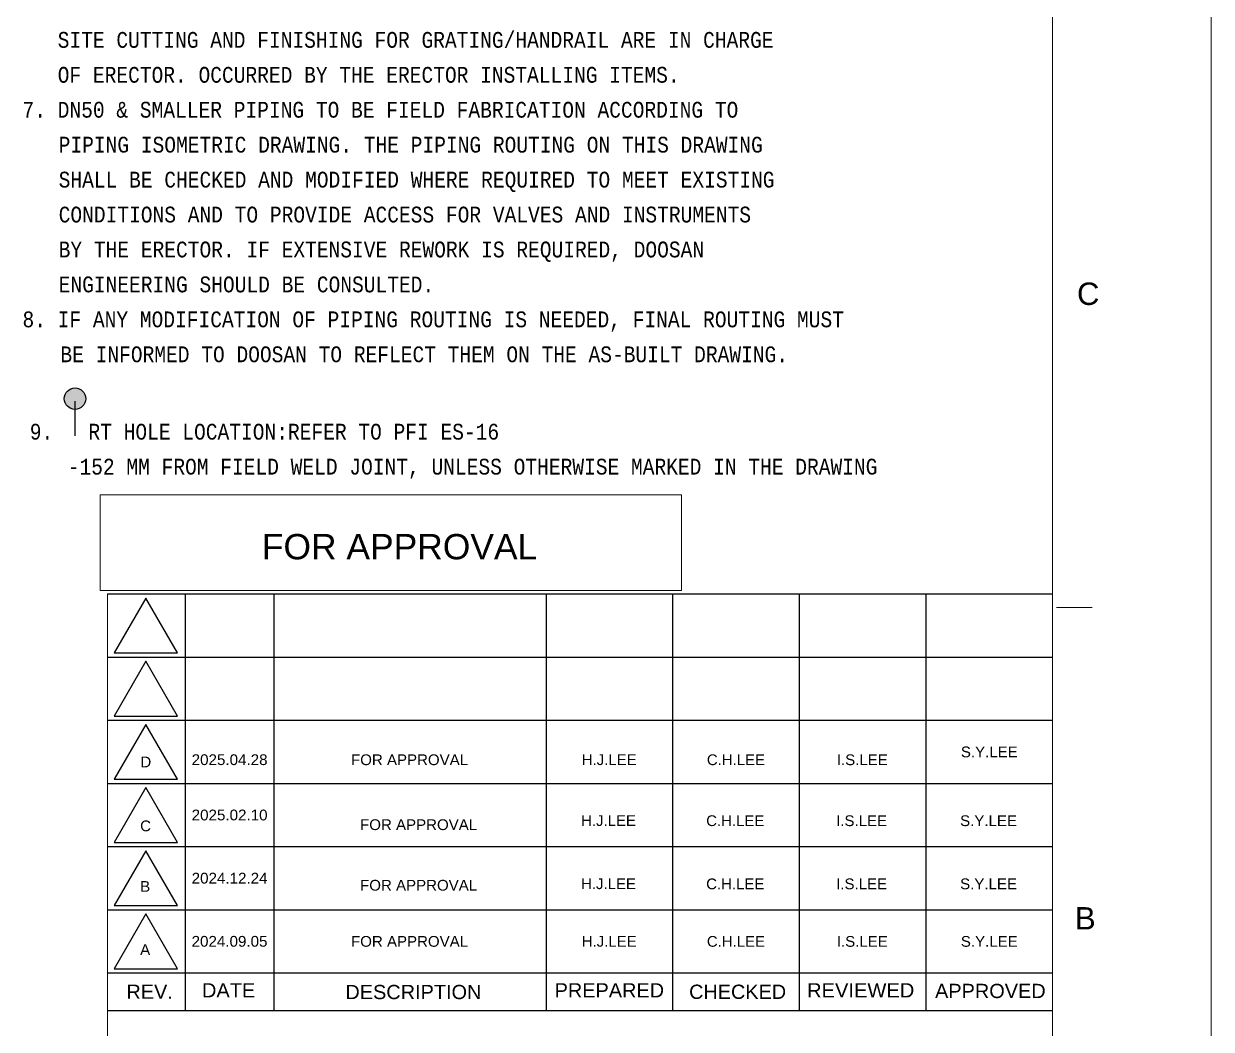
# Model space of a CAD drawing. Header units: inches. Extents: x 2106 to 2947, y -14 to 580.
# Drawn here: x 2759.7 to 2947.2, y 117.8 to 276.7 of the extents above; entities that cross this region are included whole.
import ezdxf
from ezdxf.enums import TextEntityAlignment as Align

# ---------------------------------------------------------------- set-up
doc = ezdxf.new("R2010")
doc.units = ezdxf.units.IN
doc.header["$MEASUREMENT"] = 0
for name, color, linetype in [('BG 0 -1', 7, 'Continuous'), ('BG 09.title block', 7, 'Continuous'), ('FRAME', 7, 'Continuous')]:
    doc.layers.add(name, color=color, linetype=linetype)
doc.styles.add('Arial', font='arial.ttf')
doc.styles.add('MONOTXT', font='MONOTXT.shx', dxfattribs={"width": 0.8})

msp = doc.modelspace()

# ---------------------------------------------------------------- hatches: boundary and pattern name
at = {"linetype": 'Continuous'}
msp.add_hatch(color=2, dxfattribs=at).paths.add_polyline_path([(2767.78, 219.13), (2767.92, 219.12), (2768.07, 219.1), (2768.22, 219.07), (2768.36, 219.03), (2768.49, 218.97), (2768.62, 218.9), (2768.75, 218.82), (2768.87, 218.73), (2768.98, 218.63), (2769.08, 218.52), (2769.17, 218.41), (2769.24, 218.28), (2769.31, 218.15), (2769.37, 218.01), (2769.41, 217.87), (2769.45, 217.73), (2769.47, 217.58), (2769.47, 217.43), (2769.47, 217.29), (2769.45, 217.14), (2769.41, 216.99), (2769.37, 216.85), (2769.31, 216.72), (2769.24, 216.59), (2769.17, 216.46), (2769.08, 216.34), (2768.98, 216.23), (2768.87, 216.13), (2768.75, 216.04), (2768.62, 215.96), (2768.49, 215.9), (2768.36, 215.84), (2768.22, 215.8), (2768.07, 215.76), (2767.92, 215.74), (2767.78, 215.74), (2767.63, 215.74), (2767.48, 215.76), (2767.34, 215.8), (2767.2, 215.84), (2767.06, 215.9), (2766.93, 215.96), (2766.8, 216.04), (2766.69, 216.13), (2766.58, 216.23), (2766.48, 216.34), (2766.39, 216.46), (2766.31, 216.59), (2766.24, 216.72), (2766.18, 216.85), (2766.14, 216.99), (2766.11, 217.14), (2766.09, 217.29), (2766.08, 217.43), (2766.09, 217.58), (2766.11, 217.73), (2766.14, 217.87), (2766.18, 218.01), (2766.24, 218.15), (2766.31, 218.28), (2766.39, 218.41), (2766.48, 218.52), (2766.58, 218.63), (2766.69, 218.73), (2766.8, 218.82), (2766.93, 218.9), (2767.06, 218.97), (2767.2, 219.03), (2767.34, 219.07), (2767.48, 219.1), (2767.63, 219.12)])

# ---------------------------------------------------------------- linework, layer by layer
at = {"color": 2}
msp.add_line((2767.78, 211.54), (2767.78, 217.04), dxfattribs=at)
at = {"color": 2, "linetype": 'Continuous'}
msp.add_circle((2767.78, 217.43), 1.7, dxfattribs=at)
at = {"layer": 'BG 0 -1', "color": 7, "linetype": 'Continuous', "lineweight": 9}
for p, q in [((2947.24, 580.17), (2947.24, -13.83)), ((2922.17, 4.28), (2922.17, 562.92)), ((2772.9, 186.57), (2772.9, 4.28)), ((2922.79, 184.46), (2928.45, 184.46))]:
    msp.add_line(p, q, dxfattribs=at)
at = {"layer": 'BG 0 -1', "color": 1, "linetype": 'Continuous', "lineweight": 9}
for p, q in [((2771.76, 202.26), (2863.59, 202.26)), ((2771.76, 187.11), (2771.76, 202.26)), ((2863.59, 202.26), (2863.59, 187.11)), ((2863.59, 187.11), (2771.76, 187.11))]:
    msp.add_line(p, q, dxfattribs=at)
at = {"layer": 'BG 09.title block', "color": 7, "linetype": 'Continuous', "lineweight": 25}
for p, q in [((2772.9, 186.57), (2922.17, 186.57)), ((2778.96, 185.91), (2773.96, 177.27)), ((2783.96, 177.27), (2778.96, 185.91)), ((2785.17, 186.57), (2785.17, 120.7)), ((2799.17, 186.57), (2799.17, 120.7)), ((2842.17, 186.57), (2842.17, 120.7)), ((2862.17, 186.57), (2862.17, 120.7)), ((2882.17, 186.57), (2882.17, 120.7)), ((2902.17, 186.57), (2902.17, 120.7)), ((2772.9, 176.59), (2922.17, 176.59)), ((2773.96, 177.27), (2783.96, 177.27)), ((2778.96, 175.93), (2773.96, 167.29)), ((2783.96, 167.29), (2778.96, 175.93)), ((2773.96, 167.29), (2783.96, 167.29)), ((2772.9, 166.61), (2922.17, 166.61)), ((2778.96, 165.95), (2773.96, 157.31)), ((2783.96, 157.31), (2778.96, 165.95)), ((2772.9, 156.63), (2922.17, 156.63)), ((2773.96, 157.31), (2783.96, 157.31)), ((2778.96, 155.97), (2773.96, 147.33)), ((2783.96, 147.33), (2778.96, 155.97)), ((2772.9, 146.65), (2922.17, 146.65)), ((2773.96, 147.33), (2783.96, 147.33)), ((2778.96, 145.99), (2773.96, 137.35)), ((2783.96, 137.35), (2778.96, 145.99)), ((2773.96, 137.35), (2783.96, 137.35)), ((2772.9, 136.67), (2922.17, 136.67)), ((2778.96, 136.01), (2773.96, 127.37)), ((2783.96, 127.37), (2778.96, 136.01)), ((2772.9, 126.69), (2922.17, 126.69)), ((2773.96, 127.37), (2783.96, 127.37)), ((2922.17, 120.7), (2772.9, 120.7))]:
    msp.add_line(p, q, dxfattribs=at)

# ---------------------------------------------------------------- texts
at = {"layer": 'BG 0 -1', "color": 7, "style": 'Arial'}
for s, height, width, p in [('C', 3.54, 0.992063, (2926.03, 232.24)), ('B ', 3.537, 1.005373, (2925.68, 133.56))]:
    msp.add_text(s, height=height, dxfattribs=dict(at, width=width)).set_placement(p)
at = {"layer": 'BG 09.title block', "color": 7, "style": 'Arial'}
for s, width, p in [('REV.', 1.000881, (2779.56, 123.73)), ('DATE', 1.004333, (2792.04, 123.95)), ('DESCRIPTION', 1.000365, (2821.22, 123.68)), ('PREPARED', 0.999338, (2852.17, 123.95)), ('CHECKED', 0.996974, (2872.43, 123.72)), ('REVIEWED', 1.010172, (2891.87, 123.95)), ('APPROVED', 1.000499, (2912.35, 123.85))]:
    msp.add_text(s, height=2.25, dxfattribs=dict(at, width=width)).set_placement(p, align=Align.MIDDLE)
at = {"layer": 'FRAME', "color": 2, "style": 'MONOTXT', "width": 0.8566}
for s, p in [('   SITE CUTTING AND FINISHING FOR GRATING/HANDRAIL ARE IN CHARGE', (2759.48, 274.12)), ('   OF ERECTOR. OCCURRED BY THE ERECTOR INSTALLING ITEMS.', (2759.48, 268.6)), ('7. DN50 & SMALLER PIPING TO BE FIELD FABRICATION ACCORDING TO ', (2759.48, 263.08)), ('    PIPING ISOMETRIC DRAWING. THE PIPING ROUTING ON THIS DRAWING', (2757.78, 257.56)), ('    SHALL BE CHECKED AND MODIFIED WHERE REQUIRED TO MEET EXISTING ', (2757.78, 252.04)), ('    CONDITIONS AND TO PROVIDE ACCESS FOR VALVES AND INSTRUMENTS ', (2757.78, 246.52)), ('    BY THE ERECTOR. IF EXTENSIVE REWORK IS REQUIRED, DOOSAN', (2757.78, 241)), ('    ENGINEERING SHOULD BE CONSULTED.', (2757.78, 235.48)), ('8. IF ANY MODIFICATION OF PIPING ROUTING IS NEEDED, FINAL ROUTING MUST ', (2759.48, 229.96)), ('    BE INFORMED TO DOOSAN TO REFLECT THEM ON THE AS-BUILT DRAWING.', (2758.06, 224.44)), ('9.   RT HOLE LOCATION:REFER TO PFI ES-16 ', (2760.63, 212.21)), ('    -152 MM FROM FIELD WELD JOINT, UNLESS OTHERWISE MARKED IN THE DRAWING ', (2759.21, 206.69))]:
    msp.add_text(s, height=2.5, dxfattribs=at).set_placement(p, align=Align.MIDDLE_LEFT)
at = {"layer": 'FRAME', "color": 2, "style": 'Arial'}
for s, height, width, p in [('FOR APPROVAL', 4, 1.000881, (2797.28, 192.05)), ('S.Y.LEE', 1.7, 1.001253, (2907.69, 160.77)), ('D', 1.7, 1.004063, (2778.1, 159.18)), ('2025.04.28', 1.7, 1.008516, (2786.2, 159.54)), ('FOR APPROVAL', 1.7, 1.000881, (2811.37, 159.53)), ('H.J.LEE', 1.7, 0.994425, (2847.81, 159.54)), ('C.H.LEE', 1.7, 0.994425, (2867.58, 159.53)), ('I.S.LEE', 1.7, 0.999741, (2888.1, 159.53)), ('2025.02.10', 1.7, 1.008516, (2786.2, 150.8)), ('C', 1.7, 1.004063, (2778.06, 149.08)), ('FOR APPROVAL', 1.7, 1.000881, (2812.8, 149.27)), ('H.J.LEE', 1.7, 0.994425, (2847.7, 149.92)), ('C.H.LEE', 1.7, 0.994425, (2867.47, 149.9)), ('I.S.LEE', 1.7, 0.999741, (2887.99, 149.9)), ('S.Y.LEE', 1.7, 1.001253, (2907.57, 149.9)), ('2024.12.24', 1.7, 1.008516, (2786.2, 140.82)), ('B', 1.7, 1.004063, (2778.06, 139.51)), ('FOR APPROVAL', 1.7, 1.000881, (2812.8, 139.7)), ('H.J.LEE', 1.7, 0.994425, (2847.7, 139.94)), ('C.H.LEE', 1.7, 0.994425, (2867.47, 139.92)), ('I.S.LEE', 1.7, 0.999741, (2887.99, 139.92)), ('S.Y.LEE', 1.7, 1.001253, (2907.57, 139.92)), ('2024.09.05', 1.7, 1.008516, (2786.19, 130.84)), ('FOR APPROVAL', 1.7, 1.000881, (2811.37, 130.83)), ('H.J.LEE', 1.7, 0.994425, (2847.81, 130.84)), ('C.H.LEE', 1.7, 0.994425, (2867.58, 130.83)), ('I.S.LEE', 1.7, 0.999741, (2888.1, 130.83)), ('S.Y.LEE', 1.7, 1.001253, (2907.69, 130.83)), ('A', 1.7, 1.004063, (2778.06, 129.53))]:
    msp.add_text(s, height=height, dxfattribs=dict(at, width=width)).set_placement(p)

doc.saveas('drawing.dxf')
